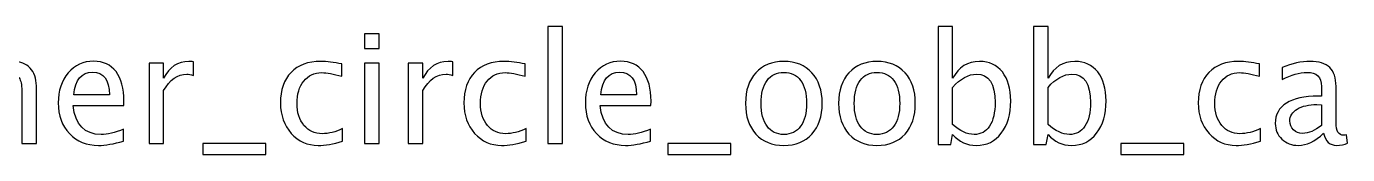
# Model space of a CAD drawing. Header units: centimetres. Extents: x -42.5 to 44.4, y -43.5 to 43.2.
# Drawn here: x 5.61 to 27.75, y 41.1 to 43.24 of the extents above; entities that cross this region are included whole.
import ezdxf

# ---------------------------------------------------------------- set-up
doc = ezdxf.new("R2010")
doc.units = ezdxf.units.CM
doc.header["$MEASUREMENT"] = 0
doc.layers.add('Layer 1', color=7, linetype='Continuous')

msp = doc.modelspace()

# ---------------------------------------------------------------- linework, layer by layer
at = {"layer": 'Layer 1'}
for points, knots in [([(14.34865, 41.27991), (14.34865, 41.27991), (14.34865, 43.23825), (14.34865, 43.23825), (14.34865, 43.23825), (14.34865, 43.23825), (14.59249, 43.23825), (14.59249, 43.23825), (14.59249, 43.23825), (14.59249, 43.23825), (14.59249, 41.27991), (14.59249, 41.27991), (14.59249, 41.27991), (14.59249, 41.27991), (14.34865, 41.27991), (14.34865, 41.27991)], [0, 0, 0, 0, 0.2, 0.2, 0.2, 0.2, 0.4, 0.4, 0.4, 0.4, 0.6, 0.6, 0.6, 0.6, 1, 1, 1, 1]), ([(20.88873, 41.26467), (20.88873, 41.26467), (20.88873, 43.23825), (20.88873, 43.23825), (20.88873, 43.23825), (20.88873, 43.23825), (21.13257, 43.23825), (21.13257, 43.23825), (21.13257, 43.23825), (21.13257, 43.23825), (21.13257, 42.37169), (21.13257, 42.37169), (21.13257, 42.37169), (21.23248, 42.56007), (21.38276, 42.65405), (21.583, 42.65405), (21.583, 42.65405), (21.74513, 42.65405), (21.87256, 42.59521), (21.96569, 42.4771), (21.96569, 42.4771), (22.05882, 42.35899), (22.10539, 42.1977), (22.10539, 41.99323), (22.10539, 41.99323), (22.10539, 41.77055), (22.05247, 41.59064), (21.94706, 41.45432), (21.94706, 41.45432), (21.84165, 41.31759), (21.7028, 41.24943), (21.53093, 41.24943), (21.53093, 41.24943), (21.37133, 41.24943), (21.2384, 41.31039), (21.13257, 41.43273), (21.13257, 41.43273), (21.13257, 41.43273), (21.10294, 41.26467), (21.10294, 41.26467), (21.10294, 41.26467), (21.10294, 41.26467), (20.88873, 41.26467), (20.88873, 41.26467)], [0, 0, 0, 0, 0.08333333, 0.08333333, 0.08333333, 0.08333333, 0.16666667, 0.16666667, 0.16666667, 0.16666667, 0.25, 0.25, 0.25, 0.25, 0.33333333, 0.33333333, 0.33333333, 0.33333333, 0.41666667, 0.41666667, 0.41666667, 0.41666667, 0.5, 0.5, 0.5, 0.5, 0.58333333, 0.58333333, 0.58333333, 0.58333333, 0.66666667, 0.66666667, 0.66666667, 0.66666667, 0.75, 0.75, 0.75, 0.75, 0.83333333, 0.83333333, 0.83333333, 0.83333333, 1, 1, 1, 1]), ([(22.48724, 41.26467), (22.48724, 41.26467), (22.48724, 43.23825), (22.48724, 43.23825), (22.48724, 43.23825), (22.48724, 43.23825), (22.73108, 43.23825), (22.73108, 43.23825), (22.73108, 43.23825), (22.73108, 43.23825), (22.73108, 42.37169), (22.73108, 42.37169), (22.73108, 42.37169), (22.83099, 42.56007), (22.98127, 42.65405), (23.18151, 42.65405), (23.18151, 42.65405), (23.34364, 42.65405), (23.47107, 42.59521), (23.5642, 42.4771), (23.5642, 42.4771), (23.65733, 42.35899), (23.7039, 42.1977), (23.7039, 41.99323), (23.7039, 41.99323), (23.7039, 41.77055), (23.65098, 41.59064), (23.54557, 41.45432), (23.54557, 41.45432), (23.44016, 41.31759), (23.30131, 41.24943), (23.12944, 41.24943), (23.12944, 41.24943), (22.96984, 41.24943), (22.83691, 41.31039), (22.73108, 41.43273), (22.73108, 41.43273), (22.73108, 41.43273), (22.70145, 41.26467), (22.70145, 41.26467), (22.70145, 41.26467), (22.70145, 41.26467), (22.48724, 41.26467), (22.48724, 41.26467)], [0, 0, 0, 0, 0.08333333, 0.08333333, 0.08333333, 0.08333333, 0.16666667, 0.16666667, 0.16666667, 0.16666667, 0.25, 0.25, 0.25, 0.25, 0.33333333, 0.33333333, 0.33333333, 0.33333333, 0.41666667, 0.41666667, 0.41666667, 0.41666667, 0.5, 0.5, 0.5, 0.5, 0.58333333, 0.58333333, 0.58333333, 0.58333333, 0.66666667, 0.66666667, 0.66666667, 0.66666667, 0.75, 0.75, 0.75, 0.75, 0.83333333, 0.83333333, 0.83333333, 0.83333333, 1, 1, 1, 1]), ([(11.27441, 42.87249), (11.27441, 42.87249), (11.27441, 43.11633), (11.27441, 43.11633), (11.27441, 43.11633), (11.27441, 43.11633), (11.51825, 43.11633), (11.51825, 43.11633), (11.51825, 43.11633), (11.51825, 43.11633), (11.51825, 42.87249), (11.51825, 42.87249), (11.51825, 42.87249), (11.51825, 42.87249), (11.27441, 42.87249), (11.27441, 42.87249)], [0, 0, 0, 0, 0.2, 0.2, 0.2, 0.2, 0.4, 0.4, 0.4, 0.4, 0.6, 0.6, 0.6, 0.6, 1, 1, 1, 1]), ([(4.67254, 41.27991), (4.67254, 41.27991), (4.67254, 42.62611), (4.67254, 42.62611), (4.67254, 42.62611), (4.67254, 42.62611), (4.91638, 42.62611), (4.91638, 42.62611), (4.91638, 42.62611), (4.91638, 42.62611), (4.91638, 42.37169), (4.91638, 42.37169), (4.91638, 42.37169), (5.0455, 42.56007), (5.20382, 42.65405), (5.39094, 42.65405), (5.39094, 42.65405), (5.50862, 42.65405), (5.60218, 42.61722), (5.67118, 42.54314), (5.67118, 42.54314), (5.74019, 42.46948), (5.7749, 42.36999), (5.7749, 42.24553), (5.7749, 42.24553), (5.7749, 42.24553), (5.7749, 41.27991), (5.7749, 41.27991), (5.7749, 41.27991), (5.7749, 41.27991), (5.53106, 41.27991), (5.53106, 41.27991), (5.53106, 41.27991), (5.53106, 41.27991), (5.53106, 42.16595), (5.53106, 42.16595), (5.53106, 42.16595), (5.53106, 42.26585), (5.51624, 42.33697), (5.48703, 42.37931), (5.48703, 42.37931), (5.4574, 42.42206), (5.40872, 42.44323), (5.34056, 42.44323), (5.34056, 42.44323), (5.1907, 42.44323), (5.04931, 42.34544), (4.91638, 42.14986), (4.91638, 42.14986), (4.91638, 42.14986), (4.91638, 41.27991), (4.91638, 41.27991), (4.91638, 41.27991), (4.91638, 41.27991), (4.67254, 41.27991), (4.67254, 41.27991)], [0, 0, 0, 0, 0.06666667, 0.06666667, 0.06666667, 0.06666667, 0.13333333, 0.13333333, 0.13333333, 0.13333333, 0.2, 0.2, 0.2, 0.2, 0.26666667, 0.26666667, 0.26666667, 0.26666667, 0.33333333, 0.33333333, 0.33333333, 0.33333333, 0.4, 0.4, 0.4, 0.4, 0.46666667, 0.46666667, 0.46666667, 0.46666667, 0.53333333, 0.53333333, 0.53333333, 0.53333333, 0.6, 0.6, 0.6, 0.6, 0.66666667, 0.66666667, 0.66666667, 0.66666667, 0.73333333, 0.73333333, 0.73333333, 0.73333333, 0.8, 0.8, 0.8, 0.8, 0.86666667, 0.86666667, 0.86666667, 0.86666667, 1, 1, 1, 1]), ([(7.23709, 41.32309), (7.07326, 41.27398), (6.93314, 41.24943), (6.8163, 41.24943), (6.8163, 41.24943), (6.61691, 41.24943), (6.45477, 41.31547), (6.32989, 41.44713), (6.32989, 41.44713), (6.205, 41.57878), (6.14235, 41.74939), (6.14235, 41.95936), (6.14235, 41.95936), (6.14235, 42.16298), (6.19738, 42.3302), (6.30787, 42.46101), (6.30787, 42.46101), (6.41836, 42.5914), (6.55976, 42.65659), (6.73205, 42.65659), (6.73205, 42.65659), (6.89504, 42.65659), (7.02119, 42.59859), (7.11009, 42.4826), (7.11009, 42.4826), (7.19899, 42.36661), (7.24344, 42.20235), (7.24344, 41.98942), (7.24344, 41.98942), (7.24344, 41.98942), (7.24217, 41.91491), (7.24217, 41.91491), (7.24217, 41.91491), (7.24217, 41.91491), (6.39127, 41.91491), (6.39127, 41.91491), (6.39127, 41.91491), (6.42683, 41.59318), (6.58389, 41.43231), (6.86202, 41.43231), (6.86202, 41.43231), (6.96404, 41.43231), (7.08892, 41.4611), (7.23709, 41.51867), (7.23709, 41.51867), (7.23709, 41.51867), (7.23709, 41.32309), (7.23709, 41.32309)], [0, 0, 0, 0, 0.07692308, 0.07692308, 0.07692308, 0.07692308, 0.15384615, 0.15384615, 0.15384615, 0.15384615, 0.23076923, 0.23076923, 0.23076923, 0.23076923, 0.30769231, 0.30769231, 0.30769231, 0.30769231, 0.38461538, 0.38461538, 0.38461538, 0.38461538, 0.46153846, 0.46153846, 0.46153846, 0.46153846, 0.53846154, 0.53846154, 0.53846154, 0.53846154, 0.61538462, 0.61538462, 0.61538462, 0.61538462, 0.69230769, 0.69230769, 0.69230769, 0.69230769, 0.76923077, 0.76923077, 0.76923077, 0.76923077, 0.84615385, 0.84615385, 0.84615385, 0.84615385, 1, 1, 1, 1]), ([(7.66423, 41.27991), (7.66423, 41.27991), (7.66423, 42.62611), (7.66423, 42.62611), (7.66423, 42.62611), (7.66423, 42.62611), (7.90807, 42.62611), (7.90807, 42.62611), (7.90807, 42.62611), (7.90807, 42.62611), (7.90807, 42.37169), (7.90807, 42.37169), (7.90807, 42.37169), (8.00501, 42.56007), (8.14556, 42.65405), (8.33013, 42.65405), (8.33013, 42.65405), (8.35511, 42.65405), (8.38136, 42.65193), (8.40845, 42.6477), (8.40845, 42.6477), (8.40845, 42.6477), (8.40845, 42.41952), (8.40845, 42.41952), (8.40845, 42.41952), (8.36612, 42.43349), (8.32886, 42.44069), (8.29669, 42.44069), (8.29669, 42.44069), (8.14175, 42.44069), (8.01221, 42.34925), (7.90807, 42.16595), (7.90807, 42.16595), (7.90807, 42.16595), (7.90807, 41.27991), (7.90807, 41.27991), (7.90807, 41.27991), (7.90807, 41.27991), (7.66423, 41.27991), (7.66423, 41.27991)], [0, 0, 0, 0, 0.09090909, 0.09090909, 0.09090909, 0.09090909, 0.18181818, 0.18181818, 0.18181818, 0.18181818, 0.27272727, 0.27272727, 0.27272727, 0.27272727, 0.36363636, 0.36363636, 0.36363636, 0.36363636, 0.45454545, 0.45454545, 0.45454545, 0.45454545, 0.54545455, 0.54545455, 0.54545455, 0.54545455, 0.63636364, 0.63636364, 0.63636364, 0.63636364, 0.72727273, 0.72727273, 0.72727273, 0.72727273, 0.81818182, 0.81818182, 0.81818182, 0.81818182, 1, 1, 1, 1]), ([(10.90823, 41.32055), (10.75033, 41.27314), (10.61401, 41.24943), (10.49929, 41.24943), (10.49929, 41.24943), (10.31726, 41.24943), (10.16655, 41.31674), (10.04675, 41.45094), (10.04675, 41.45094), (9.92694, 41.58556), (9.86683, 41.75531), (9.86683, 41.95978), (9.86683, 41.95978), (9.86683, 42.17822), (9.9261, 42.34883), (10.04463, 42.47075), (10.04463, 42.47075), (10.16316, 42.59309), (10.32869, 42.65405), (10.5412, 42.65405), (10.5412, 42.65405), (10.64576, 42.65405), (10.76345, 42.63966), (10.89299, 42.61087), (10.89299, 42.61087), (10.89299, 42.61087), (10.89299, 42.40513), (10.89299, 42.40513), (10.89299, 42.40513), (10.75541, 42.44577), (10.64322, 42.46609), (10.55686, 42.46609), (10.55686, 42.46609), (10.43156, 42.46609), (10.33123, 42.4191), (10.2563, 42.32554), (10.2563, 42.32554), (10.18137, 42.23199), (10.14369, 42.1071), (10.14369, 41.95132), (10.14369, 41.95132), (10.14369, 41.80019), (10.18264, 41.67827), (10.26011, 41.58471), (10.26011, 41.58471), (10.33758, 41.49158), (10.43875, 41.44501), (10.56448, 41.44501), (10.56448, 41.44501), (10.67582, 41.44501), (10.79012, 41.4738), (10.90823, 41.53137), (10.90823, 41.53137), (10.90823, 41.53137), (10.90823, 41.32055), (10.90823, 41.32055)], [0, 0, 0, 0, 0.06666667, 0.06666667, 0.06666667, 0.06666667, 0.13333333, 0.13333333, 0.13333333, 0.13333333, 0.2, 0.2, 0.2, 0.2, 0.26666667, 0.26666667, 0.26666667, 0.26666667, 0.33333333, 0.33333333, 0.33333333, 0.33333333, 0.4, 0.4, 0.4, 0.4, 0.46666667, 0.46666667, 0.46666667, 0.46666667, 0.53333333, 0.53333333, 0.53333333, 0.53333333, 0.6, 0.6, 0.6, 0.6, 0.66666667, 0.66666667, 0.66666667, 0.66666667, 0.73333333, 0.73333333, 0.73333333, 0.73333333, 0.8, 0.8, 0.8, 0.8, 0.86666667, 0.86666667, 0.86666667, 0.86666667, 1, 1, 1, 1]), ([(11.27441, 41.27991), (11.27441, 41.27991), (11.27441, 42.62611), (11.27441, 42.62611), (11.27441, 42.62611), (11.27441, 42.62611), (11.51825, 42.62611), (11.51825, 42.62611), (11.51825, 42.62611), (11.51825, 42.62611), (11.51825, 41.27991), (11.51825, 41.27991), (11.51825, 41.27991), (11.51825, 41.27991), (11.27441, 41.27991), (11.27441, 41.27991)], [0, 0, 0, 0, 0.2, 0.2, 0.2, 0.2, 0.4, 0.4, 0.4, 0.4, 0.6, 0.6, 0.6, 0.6, 1, 1, 1, 1]), ([(12.00847, 41.27991), (12.00847, 41.27991), (12.00847, 42.62611), (12.00847, 42.62611), (12.00847, 42.62611), (12.00847, 42.62611), (12.25231, 42.62611), (12.25231, 42.62611), (12.25231, 42.62611), (12.25231, 42.62611), (12.25231, 42.37169), (12.25231, 42.37169), (12.25231, 42.37169), (12.34925, 42.56007), (12.4898, 42.65405), (12.67437, 42.65405), (12.67437, 42.65405), (12.69935, 42.65405), (12.7256, 42.65193), (12.75269, 42.6477), (12.75269, 42.6477), (12.75269, 42.6477), (12.75269, 42.41952), (12.75269, 42.41952), (12.75269, 42.41952), (12.71036, 42.43349), (12.6731, 42.44069), (12.64093, 42.44069), (12.64093, 42.44069), (12.48599, 42.44069), (12.35645, 42.34925), (12.25231, 42.16595), (12.25231, 42.16595), (12.25231, 42.16595), (12.25231, 41.27991), (12.25231, 41.27991), (12.25231, 41.27991), (12.25231, 41.27991), (12.00847, 41.27991), (12.00847, 41.27991)], [0, 0, 0, 0, 0.09090909, 0.09090909, 0.09090909, 0.09090909, 0.18181818, 0.18181818, 0.18181818, 0.18181818, 0.27272727, 0.27272727, 0.27272727, 0.27272727, 0.36363636, 0.36363636, 0.36363636, 0.36363636, 0.45454545, 0.45454545, 0.45454545, 0.45454545, 0.54545455, 0.54545455, 0.54545455, 0.54545455, 0.63636364, 0.63636364, 0.63636364, 0.63636364, 0.72727273, 0.72727273, 0.72727273, 0.72727273, 0.81818182, 0.81818182, 0.81818182, 0.81818182, 1, 1, 1, 1]), ([(13.98247, 41.32055), (13.82457, 41.27314), (13.68825, 41.24943), (13.57353, 41.24943), (13.57353, 41.24943), (13.3915, 41.24943), (13.24079, 41.31674), (13.12099, 41.45094), (13.12099, 41.45094), (13.00118, 41.58556), (12.94107, 41.75531), (12.94107, 41.95978), (12.94107, 41.95978), (12.94107, 42.17822), (13.00034, 42.34883), (13.11887, 42.47075), (13.11887, 42.47075), (13.2374, 42.59309), (13.40293, 42.65405), (13.61544, 42.65405), (13.61544, 42.65405), (13.72, 42.65405), (13.83769, 42.63966), (13.96723, 42.61087), (13.96723, 42.61087), (13.96723, 42.61087), (13.96723, 42.40513), (13.96723, 42.40513), (13.96723, 42.40513), (13.82965, 42.44577), (13.71746, 42.46609), (13.6311, 42.46609), (13.6311, 42.46609), (13.5058, 42.46609), (13.40547, 42.4191), (13.33054, 42.32554), (13.33054, 42.32554), (13.25561, 42.23199), (13.21793, 42.1071), (13.21793, 41.95132), (13.21793, 41.95132), (13.21793, 41.80019), (13.25688, 41.67827), (13.33435, 41.58471), (13.33435, 41.58471), (13.41182, 41.49158), (13.51299, 41.44501), (13.63872, 41.44501), (13.63872, 41.44501), (13.75006, 41.44501), (13.86436, 41.4738), (13.98247, 41.53137), (13.98247, 41.53137), (13.98247, 41.53137), (13.98247, 41.32055), (13.98247, 41.32055)], [0, 0, 0, 0, 0.06666667, 0.06666667, 0.06666667, 0.06666667, 0.13333333, 0.13333333, 0.13333333, 0.13333333, 0.2, 0.2, 0.2, 0.2, 0.26666667, 0.26666667, 0.26666667, 0.26666667, 0.33333333, 0.33333333, 0.33333333, 0.33333333, 0.4, 0.4, 0.4, 0.4, 0.46666667, 0.46666667, 0.46666667, 0.46666667, 0.53333333, 0.53333333, 0.53333333, 0.53333333, 0.6, 0.6, 0.6, 0.6, 0.66666667, 0.66666667, 0.66666667, 0.66666667, 0.73333333, 0.73333333, 0.73333333, 0.73333333, 0.8, 0.8, 0.8, 0.8, 0.86666667, 0.86666667, 0.86666667, 0.86666667, 1, 1, 1, 1]), ([(16.07077, 41.32309), (15.90694, 41.27398), (15.76682, 41.24943), (15.64998, 41.24943), (15.64998, 41.24943), (15.45059, 41.24943), (15.28845, 41.31547), (15.16357, 41.44713), (15.16357, 41.44713), (15.03868, 41.57878), (14.97603, 41.74939), (14.97603, 41.95936), (14.97603, 41.95936), (14.97603, 42.16298), (15.03106, 42.3302), (15.14155, 42.46101), (15.14155, 42.46101), (15.25204, 42.5914), (15.39344, 42.65659), (15.56573, 42.65659), (15.56573, 42.65659), (15.72872, 42.65659), (15.85487, 42.59859), (15.94377, 42.4826), (15.94377, 42.4826), (16.03267, 42.36661), (16.07712, 42.20235), (16.07712, 41.98942), (16.07712, 41.98942), (16.07712, 41.98942), (16.07585, 41.91491), (16.07585, 41.91491), (16.07585, 41.91491), (16.07585, 41.91491), (15.22495, 41.91491), (15.22495, 41.91491), (15.22495, 41.91491), (15.26051, 41.59318), (15.41757, 41.43231), (15.6957, 41.43231), (15.6957, 41.43231), (15.79772, 41.43231), (15.9226, 41.4611), (16.07077, 41.51867), (16.07077, 41.51867), (16.07077, 41.51867), (16.07077, 41.32309), (16.07077, 41.32309)], [0, 0, 0, 0, 0.07692308, 0.07692308, 0.07692308, 0.07692308, 0.15384615, 0.15384615, 0.15384615, 0.15384615, 0.23076923, 0.23076923, 0.23076923, 0.23076923, 0.30769231, 0.30769231, 0.30769231, 0.30769231, 0.38461538, 0.38461538, 0.38461538, 0.38461538, 0.46153846, 0.46153846, 0.46153846, 0.46153846, 0.53846154, 0.53846154, 0.53846154, 0.53846154, 0.61538462, 0.61538462, 0.61538462, 0.61538462, 0.69230769, 0.69230769, 0.69230769, 0.69230769, 0.76923077, 0.76923077, 0.76923077, 0.76923077, 0.84615385, 0.84615385, 0.84615385, 0.84615385, 1, 1, 1, 1]), ([(18.30385, 41.24943), (18.10615, 41.24943), (17.94952, 41.31251), (17.83437, 41.43866), (17.83437, 41.43866), (17.7188, 41.56481), (17.66123, 41.73626), (17.66123, 41.95259), (17.66123, 41.95259), (17.66123, 42.16849), (17.7188, 42.33951), (17.83437, 42.46524), (17.83437, 42.46524), (17.94952, 42.59097), (18.10615, 42.65405), (18.30385, 42.65405), (18.30385, 42.65405), (18.50155, 42.65405), (18.65818, 42.59097), (18.77333, 42.46524), (18.77333, 42.46524), (18.8889, 42.33951), (18.94647, 42.16849), (18.94647, 41.95259), (18.94647, 41.95259), (18.94647, 41.73626), (18.8889, 41.56481), (18.77333, 41.43866), (18.77333, 41.43866), (18.65818, 41.31251), (18.50155, 41.24943), (18.30385, 41.24943)], [0, 0, 0, 0, 0.11111111, 0.11111111, 0.11111111, 0.11111111, 0.22222222, 0.22222222, 0.22222222, 0.22222222, 0.33333333, 0.33333333, 0.33333333, 0.33333333, 0.44444444, 0.44444444, 0.44444444, 0.44444444, 0.55555556, 0.55555556, 0.55555556, 0.55555556, 0.66666667, 0.66666667, 0.66666667, 0.66666667, 0.77777778, 0.77777778, 0.77777778, 0.77777778, 1, 1, 1, 1]), ([(19.86426, 41.24943), (19.66656, 41.24943), (19.50993, 41.31251), (19.39478, 41.43866), (19.39478, 41.43866), (19.27921, 41.56481), (19.22164, 41.73626), (19.22164, 41.95259), (19.22164, 41.95259), (19.22164, 42.16849), (19.27921, 42.33951), (19.39478, 42.46524), (19.39478, 42.46524), (19.50993, 42.59097), (19.66656, 42.65405), (19.86426, 42.65405), (19.86426, 42.65405), (20.06196, 42.65405), (20.21859, 42.59097), (20.33374, 42.46524), (20.33374, 42.46524), (20.44931, 42.33951), (20.50688, 42.16849), (20.50688, 41.95259), (20.50688, 41.95259), (20.50688, 41.73626), (20.44931, 41.56481), (20.33374, 41.43866), (20.33374, 41.43866), (20.21859, 41.31251), (20.06196, 41.24943), (19.86426, 41.24943)], [0, 0, 0, 0, 0.11111111, 0.11111111, 0.11111111, 0.11111111, 0.22222222, 0.22222222, 0.22222222, 0.22222222, 0.33333333, 0.33333333, 0.33333333, 0.33333333, 0.44444444, 0.44444444, 0.44444444, 0.44444444, 0.55555556, 0.55555556, 0.55555556, 0.55555556, 0.66666667, 0.66666667, 0.66666667, 0.66666667, 0.77777778, 0.77777778, 0.77777778, 0.77777778, 1, 1, 1, 1]), ([(26.29047, 41.32055), (26.13257, 41.27314), (25.99625, 41.24943), (25.88153, 41.24943), (25.88153, 41.24943), (25.6995, 41.24943), (25.54879, 41.31674), (25.42899, 41.45094), (25.42899, 41.45094), (25.30918, 41.58556), (25.24907, 41.75531), (25.24907, 41.95978), (25.24907, 41.95978), (25.24907, 42.17822), (25.30834, 42.34883), (25.42687, 42.47075), (25.42687, 42.47075), (25.5454, 42.59309), (25.71093, 42.65405), (25.92344, 42.65405), (25.92344, 42.65405), (26.028, 42.65405), (26.14569, 42.63966), (26.27523, 42.61087), (26.27523, 42.61087), (26.27523, 42.61087), (26.27523, 42.40513), (26.27523, 42.40513), (26.27523, 42.40513), (26.13765, 42.44577), (26.02546, 42.46609), (25.9391, 42.46609), (25.9391, 42.46609), (25.8138, 42.46609), (25.71347, 42.4191), (25.63854, 42.32554), (25.63854, 42.32554), (25.56361, 42.23199), (25.52593, 42.1071), (25.52593, 41.95132), (25.52593, 41.95132), (25.52593, 41.80019), (25.56488, 41.67827), (25.64235, 41.58471), (25.64235, 41.58471), (25.71982, 41.49158), (25.82099, 41.44501), (25.94672, 41.44501), (25.94672, 41.44501), (26.05806, 41.44501), (26.17236, 41.4738), (26.29047, 41.53137), (26.29047, 41.53137), (26.29047, 41.53137), (26.29047, 41.32055), (26.29047, 41.32055)], [0, 0, 0, 0, 0.06666667, 0.06666667, 0.06666667, 0.06666667, 0.13333333, 0.13333333, 0.13333333, 0.13333333, 0.2, 0.2, 0.2, 0.2, 0.26666667, 0.26666667, 0.26666667, 0.26666667, 0.33333333, 0.33333333, 0.33333333, 0.33333333, 0.4, 0.4, 0.4, 0.4, 0.46666667, 0.46666667, 0.46666667, 0.46666667, 0.53333333, 0.53333333, 0.53333333, 0.53333333, 0.6, 0.6, 0.6, 0.6, 0.66666667, 0.66666667, 0.66666667, 0.66666667, 0.73333333, 0.73333333, 0.73333333, 0.73333333, 0.8, 0.8, 0.8, 0.8, 0.86666667, 0.86666667, 0.86666667, 0.86666667, 1, 1, 1, 1]), ([(27.35049, 41.45136), (27.20402, 41.31674), (27.06305, 41.24943), (26.92758, 41.24943), (26.92758, 41.24943), (26.81625, 41.24943), (26.72354, 41.28414), (26.6503, 41.35399), (26.6503, 41.35399), (26.57664, 41.42384), (26.53981, 41.5119), (26.53981, 41.61815), (26.53981, 41.61815), (26.53981, 41.76505), (26.60162, 41.87808), (26.72523, 41.95682), (26.72523, 41.95682), (26.84884, 42.03556), (27.02622, 42.07493), (27.25736, 42.07493), (27.25736, 42.07493), (27.25736, 42.07493), (27.31451, 42.07493), (27.31451, 42.07493), (27.31451, 42.07493), (27.31451, 42.07493), (27.31451, 42.23707), (27.31451, 42.23707), (27.31451, 42.23707), (27.31451, 42.39328), (27.23323, 42.47117), (27.07025, 42.47117), (27.07025, 42.47117), (26.94409, 42.47117), (26.80609, 42.43138), (26.65665, 42.35179), (26.65665, 42.35179), (26.65665, 42.35179), (26.65665, 42.55245), (26.65665, 42.55245), (26.65665, 42.55245), (26.8209, 42.62018), (26.97584, 42.65405), (27.12105, 42.65405), (27.12105, 42.65405), (27.27048, 42.65405), (27.38097, 42.62018), (27.45167, 42.55203), (27.45167, 42.55203), (27.52279, 42.48387), (27.55835, 42.37888), (27.55835, 42.23707), (27.55835, 42.23707), (27.55835, 42.23707), (27.55835, 41.62874), (27.55835, 41.62874), (27.55835, 41.62874), (27.55835, 41.48946), (27.60111, 41.41961), (27.68704, 41.41961), (27.68704, 41.41961), (27.69763, 41.41961), (27.71329, 41.4213), (27.73403, 41.42469), (27.73403, 41.42469), (27.73403, 41.42469), (27.75139, 41.28922), (27.75139, 41.28922), (27.75139, 41.28922), (27.69593, 41.26255), (27.63497, 41.24943), (27.56809, 41.24943), (27.56809, 41.24943), (27.45421, 41.24943), (27.38182, 41.31674), (27.35049, 41.45136)], [0, 0, 0, 0, 0.05, 0.05, 0.05, 0.05, 0.1, 0.1, 0.1, 0.1, 0.15, 0.15, 0.15, 0.15, 0.2, 0.2, 0.2, 0.2, 0.25, 0.25, 0.25, 0.25, 0.3, 0.3, 0.3, 0.3, 0.35, 0.35, 0.35, 0.35, 0.4, 0.4, 0.4, 0.4, 0.45, 0.45, 0.45, 0.45, 0.5, 0.5, 0.5, 0.5, 0.55, 0.55, 0.55, 0.55, 0.6, 0.6, 0.6, 0.6, 0.65, 0.65, 0.65, 0.65, 0.7, 0.7, 0.7, 0.7, 0.75, 0.75, 0.75, 0.75, 0.8, 0.8, 0.8, 0.8, 0.85, 0.85, 0.85, 0.85, 0.9, 0.9, 0.9, 0.9, 1, 1, 1, 1]), ([(6.40397, 42.09779), (6.40397, 42.09779), (6.99833, 42.09779), (6.99833, 42.09779), (6.99833, 42.09779), (6.99833, 42.3484), (6.90477, 42.47371), (6.71808, 42.47371), (6.71808, 42.47371), (6.53012, 42.47371), (6.42556, 42.3484), (6.40397, 42.09779)], [0, 0, 0, 0, 0.25, 0.25, 0.25, 0.25, 0.5, 0.5, 0.5, 0.5, 1, 1, 1, 1]), ([(15.23765, 42.09779), (15.23765, 42.09779), (15.83201, 42.09779), (15.83201, 42.09779), (15.83201, 42.09779), (15.83201, 42.3484), (15.73845, 42.47371), (15.55176, 42.47371), (15.55176, 42.47371), (15.3638, 42.47371), (15.25924, 42.3484), (15.23765, 42.09779)], [0, 0, 0, 0, 0.25, 0.25, 0.25, 0.25, 0.5, 0.5, 0.5, 0.5, 1, 1, 1, 1]), ([(18.30343, 41.43231), (18.42408, 41.43231), (18.51806, 41.47761), (18.58494, 41.56862), (18.58494, 41.56862), (18.65141, 41.65922), (18.68485, 41.78749), (18.68485, 41.95259), (18.68485, 41.95259), (18.68485, 42.11726), (18.65141, 42.24511), (18.58494, 42.3357), (18.58494, 42.3357), (18.51806, 42.42587), (18.42408, 42.47117), (18.30343, 42.47117), (18.30343, 42.47117), (18.18235, 42.47117), (18.08837, 42.42587), (18.02233, 42.3357), (18.02233, 42.3357), (17.95587, 42.24511), (17.92285, 42.11726), (17.92285, 41.95259), (17.92285, 41.95259), (17.92285, 41.78749), (17.95587, 41.65922), (18.02233, 41.56862), (18.02233, 41.56862), (18.08837, 41.47761), (18.18235, 41.43231), (18.30343, 41.43231)], [0, 0, 0, 0, 0.11111111, 0.11111111, 0.11111111, 0.11111111, 0.22222222, 0.22222222, 0.22222222, 0.22222222, 0.33333333, 0.33333333, 0.33333333, 0.33333333, 0.44444444, 0.44444444, 0.44444444, 0.44444444, 0.55555556, 0.55555556, 0.55555556, 0.55555556, 0.66666667, 0.66666667, 0.66666667, 0.66666667, 0.77777778, 0.77777778, 0.77777778, 0.77777778, 1, 1, 1, 1]), ([(19.86384, 41.43231), (19.98449, 41.43231), (20.07847, 41.47761), (20.14535, 41.56862), (20.14535, 41.56862), (20.21182, 41.65922), (20.24526, 41.78749), (20.24526, 41.95259), (20.24526, 41.95259), (20.24526, 42.11726), (20.21182, 42.24511), (20.14535, 42.3357), (20.14535, 42.3357), (20.07847, 42.42587), (19.98449, 42.47117), (19.86384, 42.47117), (19.86384, 42.47117), (19.74276, 42.47117), (19.64878, 42.42587), (19.58274, 42.3357), (19.58274, 42.3357), (19.51628, 42.24511), (19.48326, 42.11726), (19.48326, 41.95259), (19.48326, 41.95259), (19.48326, 41.78749), (19.51628, 41.65922), (19.58274, 41.56862), (19.58274, 41.56862), (19.64878, 41.47761), (19.74276, 41.43231), (19.86384, 41.43231)], [0, 0, 0, 0, 0.11111111, 0.11111111, 0.11111111, 0.11111111, 0.22222222, 0.22222222, 0.22222222, 0.22222222, 0.33333333, 0.33333333, 0.33333333, 0.33333333, 0.44444444, 0.44444444, 0.44444444, 0.44444444, 0.55555556, 0.55555556, 0.55555556, 0.55555556, 0.66666667, 0.66666667, 0.66666667, 0.66666667, 0.77777778, 0.77777778, 0.77777778, 0.77777778, 1, 1, 1, 1]), ([(21.13257, 41.6008), (21.2583, 41.48861), (21.3781, 41.43231), (21.49198, 41.43231), (21.49198, 41.43231), (21.60416, 41.43231), (21.69095, 41.4793), (21.75191, 41.57286), (21.75191, 41.57286), (21.81329, 41.66641), (21.84377, 41.79807), (21.84377, 41.96825), (21.84377, 41.96825), (21.84377, 42.28321), (21.73963, 42.44069), (21.53135, 42.44069), (21.53135, 42.44069), (21.39504, 42.44069), (21.26211, 42.36703), (21.13257, 42.21929), (21.13257, 42.21929), (21.13257, 42.21929), (21.13257, 41.6008), (21.13257, 41.6008)], [0, 0, 0, 0, 0.14285714, 0.14285714, 0.14285714, 0.14285714, 0.28571429, 0.28571429, 0.28571429, 0.28571429, 0.42857143, 0.42857143, 0.42857143, 0.42857143, 0.57142857, 0.57142857, 0.57142857, 0.57142857, 0.71428571, 0.71428571, 0.71428571, 0.71428571, 1, 1, 1, 1]), ([(22.73108, 41.6008), (22.85681, 41.48861), (22.97661, 41.43231), (23.09049, 41.43231), (23.09049, 41.43231), (23.20267, 41.43231), (23.28946, 41.4793), (23.35042, 41.57286), (23.35042, 41.57286), (23.4118, 41.66641), (23.44228, 41.79807), (23.44228, 41.96825), (23.44228, 41.96825), (23.44228, 42.28321), (23.33814, 42.44069), (23.12986, 42.44069), (23.12986, 42.44069), (22.99355, 42.44069), (22.86062, 42.36703), (22.73108, 42.21929), (22.73108, 42.21929), (22.73108, 42.21929), (22.73108, 41.6008), (22.73108, 41.6008)], [0, 0, 0, 0, 0.14285714, 0.14285714, 0.14285714, 0.14285714, 0.28571429, 0.28571429, 0.28571429, 0.28571429, 0.42857143, 0.42857143, 0.42857143, 0.42857143, 0.57142857, 0.57142857, 0.57142857, 0.57142857, 0.71428571, 0.71428571, 0.71428571, 0.71428571, 1, 1, 1, 1]), ([(27.31451, 41.58429), (27.31451, 41.58429), (27.31451, 41.93015), (27.31451, 41.93015), (27.31451, 41.93015), (27.31451, 41.93015), (27.23619, 41.93269), (27.23619, 41.93269), (27.23619, 41.93269), (27.10073, 41.93269), (26.99151, 41.90771), (26.90811, 41.85776), (26.90811, 41.85776), (26.82514, 41.80738), (26.78365, 41.74092), (26.78365, 41.65795), (26.78365, 41.65795), (26.78365, 41.59995), (26.80439, 41.55084), (26.84546, 41.51063), (26.84546, 41.51063), (26.88694, 41.47041), (26.93732, 41.45009), (26.99701, 41.45009), (26.99701, 41.45009), (27.09861, 41.45009), (27.20444, 41.49496), (27.31451, 41.58429)], [0, 0, 0, 0, 0.125, 0.125, 0.125, 0.125, 0.25, 0.25, 0.25, 0.25, 0.375, 0.375, 0.375, 0.375, 0.5, 0.5, 0.5, 0.5, 0.625, 0.625, 0.625, 0.625, 0.75, 0.75, 0.75, 0.75, 1, 1, 1, 1]), ([(8.56635, 41.09703), (8.56635, 41.09703), (8.56635, 41.27991), (8.56635, 41.27991), (8.56635, 41.27991), (8.56635, 41.27991), (9.62299, 41.27991), (9.62299, 41.27991), (9.62299, 41.27991), (9.62299, 41.27991), (9.62299, 41.09703), (9.62299, 41.09703), (9.62299, 41.09703), (9.62299, 41.09703), (8.56635, 41.09703), (8.56635, 41.09703)], [0, 0, 0, 0, 0.2, 0.2, 0.2, 0.2, 0.4, 0.4, 0.4, 0.4, 0.6, 0.6, 0.6, 0.6, 1, 1, 1, 1]), ([(16.36075, 41.09703), (16.36075, 41.09703), (16.36075, 41.27991), (16.36075, 41.27991), (16.36075, 41.27991), (16.36075, 41.27991), (17.41739, 41.27991), (17.41739, 41.27991), (17.41739, 41.27991), (17.41739, 41.27991), (17.41739, 41.09703), (17.41739, 41.09703), (17.41739, 41.09703), (17.41739, 41.09703), (16.36075, 41.09703), (16.36075, 41.09703)], [0, 0, 0, 0, 0.2, 0.2, 0.2, 0.2, 0.4, 0.4, 0.4, 0.4, 0.6, 0.6, 0.6, 0.6, 1, 1, 1, 1]), ([(23.94859, 41.09703), (23.94859, 41.09703), (23.94859, 41.27991), (23.94859, 41.27991), (23.94859, 41.27991), (23.94859, 41.27991), (25.00523, 41.27991), (25.00523, 41.27991), (25.00523, 41.27991), (25.00523, 41.27991), (25.00523, 41.09703), (25.00523, 41.09703), (25.00523, 41.09703), (25.00523, 41.09703), (23.94859, 41.09703), (23.94859, 41.09703)], [0, 0, 0, 0, 0.2, 0.2, 0.2, 0.2, 0.4, 0.4, 0.4, 0.4, 0.6, 0.6, 0.6, 0.6, 1, 1, 1, 1])]:
    msp.add_open_spline(points, degree=3, knots=knots, dxfattribs=at)

doc.saveas('drawing.dxf')
